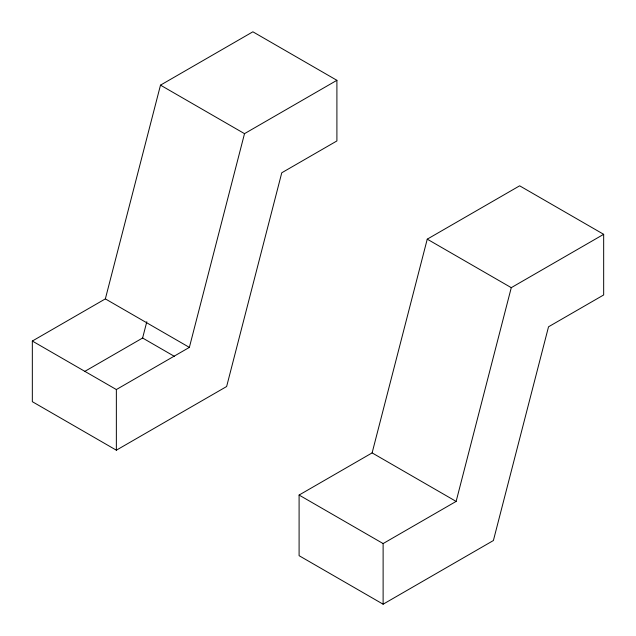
<?xml version="1.0" encoding="UTF-8"?>
<svg xmlns="http://www.w3.org/2000/svg" width="636" height="636" viewBox="0 0 636 636"><rect width="100%" height="100%" fill="white"/><g stroke="black" fill="none" stroke-linecap="round" stroke-linejoin="round"><path stroke-width="0.95" d="M105.353 298.888L160.495 85.144L252.882 31.8L336.905 80.311L336.905 140.946L281.764 172.777L226.631 386.521L116.356 450.185L32.333 401.682L32.333 341.039L105.353 298.888L189.369 347.391L244.51 133.655L336.905 80.311M84.477 371.575L142.607 338.01L146.813 321.721M372.116 452.896L427.249 239.16L519.644 185.815L603.667 234.318L603.667 294.961L548.526 326.793L493.393 540.536L383.118 604.2L299.095 555.689L299.095 495.054L372.116 452.896L456.131 501.407L511.272 287.663L603.667 234.318M32.333 341.039L116.356 389.55L189.369 347.391M299.095 495.054L383.118 543.565L456.131 501.407M160.495 85.144L244.51 133.655M427.249 239.16L511.272 287.663M142.607 338.01L174.328 356.327M383.118 543.565L383.118 604.2M116.356 389.55L116.356 450.185"/></g></svg>
